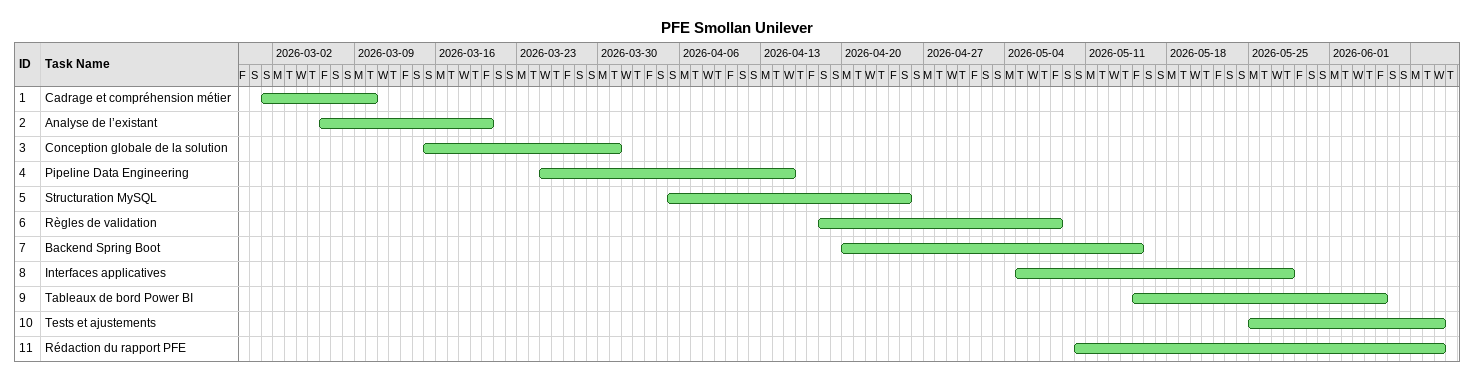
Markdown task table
PFE Smollan Unilever

| ID | Task | Start | Finish |
|---|---|---|---|
| 1 | Cadrage et compréhension métier | 2026-03-01 | 2026-03-10 |
| 2 | Analyse de l’existant | 2026-03-06 | 2026-03-20 |
| 3 | Conception globale de la solution | 2026-03-15 | 2026-03-31 |
| 4 | Pipeline Data Engineering | 2026-03-25 | 2026-04-15 |
| 5 | Structuration MySQL | 2026-04-05 | 2026-04-25 |
| 6 | Règles de validation | 2026-04-18 | 2026-05-08 |
| 7 | Backend Spring Boot | 2026-04-20 | 2026-05-15 |
| 8 | Interfaces applicatives | 2026-05-05 | 2026-05-28 |
| 9 | Tableaux de bord Power BI | 2026-05-15 | 2026-06-05 |
| 10 | Tests et ajustements | 2026-05-25 | 2026-06-10 |
| 11 | Rédaction du rapport PFE | 2026-05-10 | 2026-06-10 |
